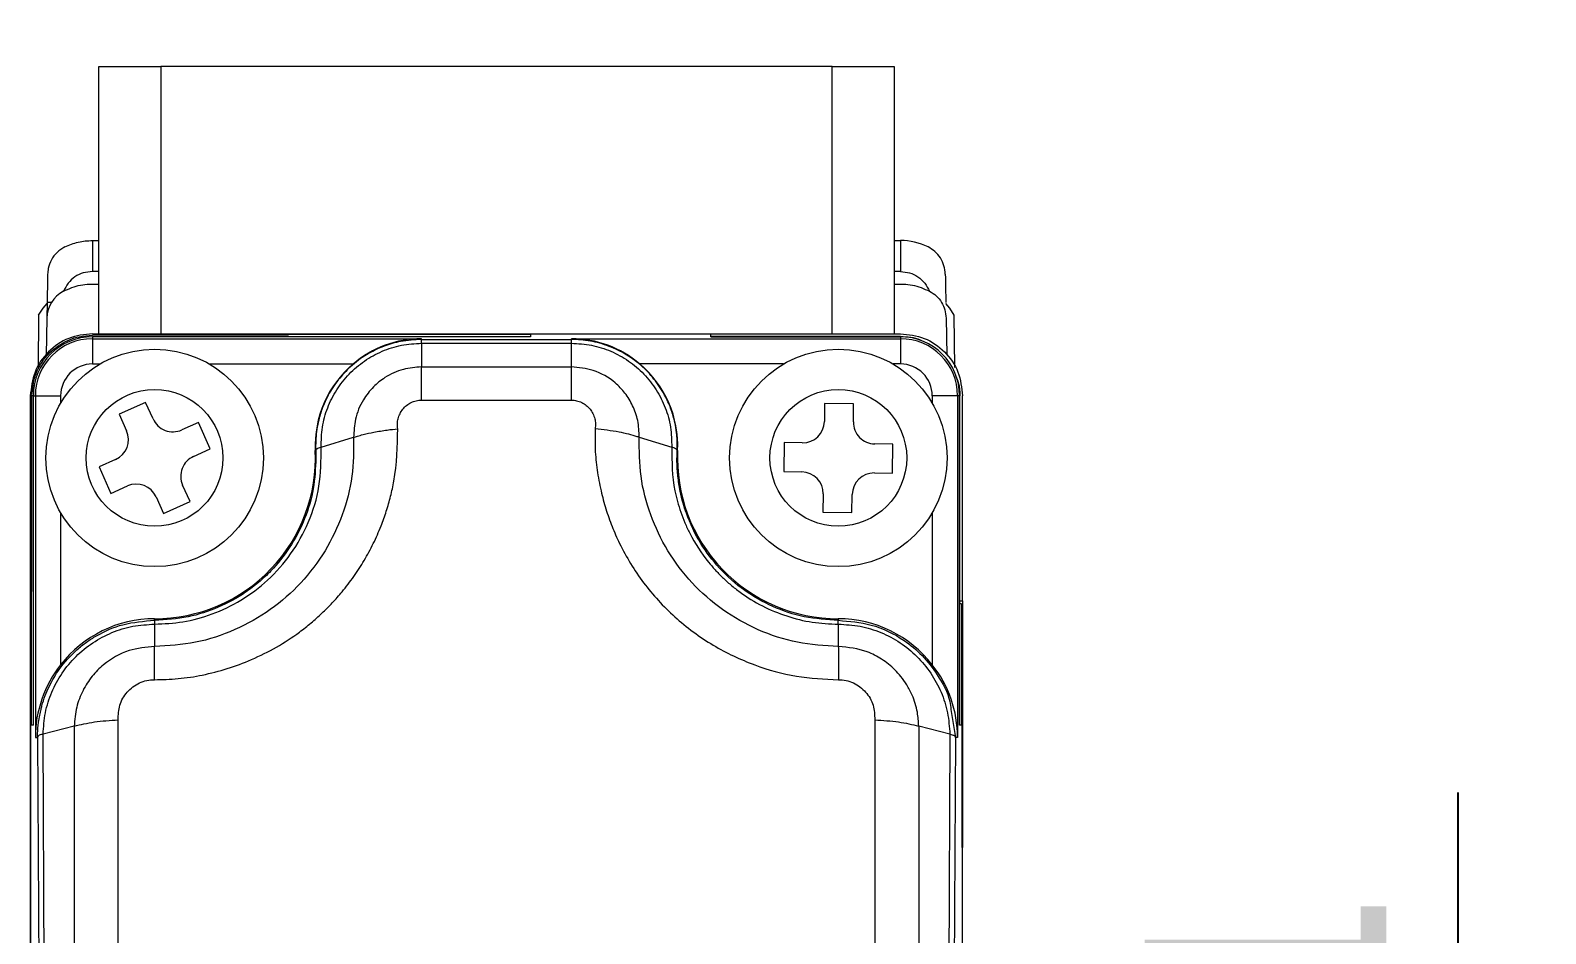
# Paper-space layout '시트2-ENG' of a CAD drawing. Header units: inches. Extents: x 0.2 to 16.3, y 0.2 to 11.5.
# Drawn here: x 1.927 to 2.887, y 7.518 to 8.091 of the extents above; entities that cross this region are included whole.
import ezdxf

# ---------------------------------------------------------------- set-up
doc = ezdxf.new("R2010")
doc.units = ezdxf.units.IN
doc.header["$MEASUREMENT"] = 0
doc.linetypes.add('CENTERX2', pattern=[0.8, 0.5, -0.1, 0.1, -0.1])
doc.layers.add('CENTER_LINE', color=7, linetype='CENTERX2')
doc.styles.add('SLDTEXTSTYLE0', font='TXT', dxfattribs={"width": 0.7})
doc.dimstyles.new('SLDDIMSTYLE10', dxfattribs={"dimtxt": 0.15748, "dimasz": 0.13, "dimexe": 0, "dimexo": 0.0625, "dimgap": 0.03937, "dimtad": 0, "dimtih": 1, "dimtoh": 1, "dimdec": 3, "dimrnd": 1e-09, "dimdsep": 46, "dimtxsty": 'SLDTEXTSTYLE0', "dimsah": 1, "dimcen": 0, "dimadec": 0, "dimazin": 2, "dimtol": 1, "dimtp": 0.003937, "dimtm": 0.003937, "dimtfac": 1, "dimtdec": 3, "dimtmove": 0, "dimatfit": 3, "dimfxl": 1, "dimfrac": 2, "dimtolj": 1, "dimarcsym": 0})
doc.dimstyles.new('SLDDIMSTYLE2', dxfattribs={"dimtxt": 0.15748, "dimasz": 0.13, "dimexe": 0, "dimexo": 0.0625, "dimgap": 0.03937, "dimtad": 1, "dimdec": 3, "dimrnd": 1e-09, "dimdsep": 46, "dimtxsty": 'SLDTEXTSTYLE0', "dimsah": 1, "dimcen": 0.09, "dimadec": 0, "dimazin": 2, "dimtfac": 1, "dimtdec": 3, "dimtofl": 0, "dimtmove": 0, "dimatfit": 3, "dimfxl": 1, "dimfrac": 2, "dimtolj": 1, "dimtzin": 12, "dimarcsym": 0})

# ---------------------------------------------------------------- blocks, each defined once
blk = doc.blocks.new('_D_30')
at = {"layer": 'CENTER_LINE'}
for p, q in [((4.1395, 8.77803), (2.36289, 8.77803)), ((4.32366, 7.1763), (4.1395, 8.77803)), ((4.3394, 7.03941), (4.32366, 7.1763)), ((4.3394, 7.03941), (4.36796, 6.79105))]:
    blk.add_line(p, q, dxfattribs=at)
for points in [[(4.32366, 7.1763), (4.32868, 7.30774), (4.28894, 7.30317)], [(4.3394, 7.03941), (4.33438, 6.90798), (4.37412, 6.91255)]]:
    blk.add_solid(points, dxfattribs=at)
at = {"layer": 'CENTER_LINE', "attachment_point": 1, "style": 'SLDTEXTSTYLE0'}
for s, insert, char_height in [('%%c', (2.36289, 8.98103), 0.15748), ('0.138', (2.53722, 8.98103), 0.15748), ('HOLE', (3.58532, 8.98103), 0.15748), ('±0.004', (3.08118, 8.92794), 0.110236)]:
    blk.add_mtext(s, dxfattribs=dict(at, insert=insert, char_height=char_height))
blk = doc.blocks.new('_D_42')
at = {"layer": 'CENTER_LINE'}
for p, q in [((2.83118, 7.10786), (2.83118, 7.6508)), ((2.44942, 7.10786), (2.87055, 7.10786)), ((2.83118, 6.73699), (2.83118, 7.10786)), ((2.51733, 6.73699), (2.87055, 6.73699))]:
    blk.add_line(p, q, dxfattribs=at)
for points in [[(2.83118, 7.10786), (2.81118, 6.97786), (2.85118, 6.97786)], [(2.83118, 6.73699), (2.85118, 6.86699), (2.81118, 6.86699)]]:
    blk.add_solid(points, dxfattribs=at)
at = {"layer": 'CENTER_LINE', "insert": (2.62818, 7.16786), "char_height": 0.15748, "attachment_point": 1, "rotation": 90, "style": 'SLDTEXTSTYLE0'}
blk.add_mtext('0.371', dxfattribs=at)

psp = doc.layouts.new('시트2-ENG')

# ---------------------------------------------------------------- linework, layer by layer
at = {"color": 7, "linetype": 'Continuous', "lineweight": 18}
for p, q in [((1.97009, 7.8985), (1.97009, 8.06779)), ((2.00946, 8.06779), (2.00946, 7.8985)), ((2.43465, 8.06779), (2.00946, 8.06779)), ((2.43465, 7.8985), (2.43465, 8.06779)), ((2.47402, 8.06779), (2.47402, 7.8985)), ((1.96615, 7.95756), (1.96615, 7.93787)), ((1.96615, 7.95755), (1.97009, 7.95755)), ((2.47402, 7.95755), (2.47796, 7.95755)), ((2.47796, 7.95755), (2.47796, 7.93787)), ((1.97009, 7.93787), (1.96615, 7.93787)), ((2.47796, 7.93787), (2.47402, 7.93787)), ((1.93203, 7.91028), (1.93175, 7.87714)), ((1.93743, 7.91818), (1.93726, 7.90837)), ((1.94008, 7.91818), (1.93743, 7.91818)), ((2.51236, 7.87714), (2.51207, 7.91028)), ((1.93726, 7.90837), (1.93685, 7.88478)), ((2.50685, 7.90837), (2.50726, 7.88478)), ((1.96615, 7.8985), (2.08426, 7.8985)), ((2.09016, 7.89751), (1.96615, 7.89751)), ((1.96615, 7.89657), (1.96615, 7.8953)), ((2.24371, 7.89657), (1.96615, 7.89657)), ((1.96615, 7.8953), (2.17463, 7.8953)), ((1.96615, 7.8953), (1.96615, 7.87928)), ((2.08426, 7.89751), (2.08426, 7.8985)), ((2.08426, 7.8985), (2.34804, 7.8985)), ((2.09016, 7.89787), (2.09016, 7.89751)), ((2.24371, 7.89787), (2.09016, 7.89787)), ((2.17462, 7.89244), (2.17463, 7.87745)), ((2.17462, 7.89244), (2.26948, 7.89244)), ((2.17463, 7.89487), (2.17463, 7.8953)), ((2.17463, 7.89487), (2.26948, 7.89487)), ((2.24371, 7.89815), (2.24371, 7.89657)), ((2.35788, 7.89815), (2.24371, 7.89815)), ((2.26948, 7.89487), (2.26948, 7.8953)), ((2.26948, 7.8953), (2.47796, 7.8953)), ((2.26948, 7.87745), (2.26948, 7.89244)), ((2.34804, 7.8985), (2.47796, 7.8985)), ((2.34804, 7.8985), (2.34804, 7.89815)), ((2.35788, 7.89657), (2.35788, 7.89815)), ((2.47796, 7.89669), (2.35788, 7.89669)), ((2.35788, 7.89657), (2.47796, 7.89657)), ((2.47796, 7.89657), (2.47796, 7.8953)), ((2.47796, 7.8953), (2.47796, 7.87928)), ((1.96615, 7.87928), (1.97082, 7.87928)), ((2.04022, 7.87928), (2.13133, 7.87928)), ((2.17463, 7.87745), (2.26948, 7.87745)), ((2.40389, 7.87928), (2.31278, 7.87928)), ((2.47796, 7.87928), (2.47329, 7.87928)), ((1.92678, 7.85913), (1.92678, 7.74495)), ((1.92776, 7.73521), (1.92776, 7.85913)), ((1.9287, 7.65038), (1.9287, 7.85913)), ((1.9287, 7.85913), (1.92997, 7.85913)), ((1.92997, 7.85913), (1.92997, 7.64259)), ((1.92997, 7.85913), (1.946, 7.85913)), ((1.946, 7.85913), (1.946, 7.85446)), ((1.99983, 7.85495), (1.98306, 7.84745)), ((2.00452, 7.84447), (1.99983, 7.85495)), ((2.17453, 7.85641), (2.26959, 7.85641)), ((2.42993, 7.85434), (2.42976, 7.84286)), ((2.4483, 7.85406), (2.42993, 7.85434)), ((2.44813, 7.84258), (2.4483, 7.85406)), ((2.51413, 7.85913), (2.49811, 7.85913)), ((2.49811, 7.85913), (2.49811, 7.85446)), ((2.51413, 7.85913), (2.51413, 7.64259)), ((2.51541, 7.85913), (2.51413, 7.85913)), ((2.51541, 7.65038), (2.51541, 7.85913)), ((2.51553, 7.72734), (2.51553, 7.85913)), ((2.51733, 7.72921), (2.51733, 7.85913)), ((1.98306, 7.84745), (1.98775, 7.83697)), ((2.03321, 7.84221), (2.02273, 7.83752)), ((2.04072, 7.82544), (2.03321, 7.84221)), ((2.11102, 7.82653), (2.1316, 7.83282)), ((2.31251, 7.83282), (2.33309, 7.82653)), ((2.03023, 7.82075), (2.04072, 7.82544)), ((2.1073, 7.8245), (2.10758, 7.82451)), ((2.1075, 7.82763), (2.10758, 7.82451)), ((2.10758, 7.82451), (2.10772, 7.81976)), ((2.33653, 7.82451), (2.3368, 7.8245)), ((2.40429, 7.82947), (2.404, 7.8111)), ((2.41577, 7.82929), (2.40429, 7.82947)), ((2.47317, 7.82842), (2.46169, 7.82859)), ((2.47289, 7.81005), (2.47317, 7.82842)), ((1.9808, 7.81876), (1.97032, 7.81407)), ((1.97032, 7.81407), (1.97783, 7.7973)), ((2.404, 7.8111), (2.41549, 7.81092)), ((2.46141, 7.81022), (2.47289, 7.81005)), ((1.97783, 7.7973), (1.98831, 7.80199)), ((2.00651, 7.79504), (2.0112, 7.78456)), ((2.02797, 7.79206), (2.02328, 7.80255)), ((2.42905, 7.79694), (2.42888, 7.78545)), ((2.44725, 7.78517), (2.44742, 7.79665)), ((1.946, 7.78506), (1.946, 7.68867)), ((2.0112, 7.78456), (2.02797, 7.79206)), ((2.42888, 7.78545), (2.44725, 7.78517)), ((2.49811, 7.78506), (2.49811, 7.68867)), ((1.92678, 7.74495), (1.92776, 7.74495)), ((1.92678, 7.74495), (1.92678, 7.30795)), ((1.92755, 7.65038), (1.92755, 7.73521)), ((1.92776, 7.73521), (1.92755, 7.73521)), ((2.51553, 7.72921), (2.51733, 7.72921)), ((2.51656, 7.72734), (2.51553, 7.72734)), ((2.51656, 7.65038), (2.51656, 7.72734)), ((2.51733, 7.72921), (2.51733, 7.57283)), ((2.00552, 7.71686), (2.00552, 7.71786)), ((2.43859, 7.71786), (2.43859, 7.71686)), ((2.00552, 7.71442), (2.00551, 7.70029)), ((2.43859, 7.71442), (2.43859, 7.70029)), ((1.92712, 6.91425), (1.92712, 7.65038)), ((1.9287, 7.65038), (1.92712, 7.65038)), ((1.98246, 7.41973), (1.98246, 7.6538)), ((2.46165, 7.65379), (2.46165, 7.41973)), ((2.51712, 7.65038), (2.51541, 7.65038)), ((2.51712, 7.57283), (2.51712, 7.65038)), ((1.92997, 7.64259), (1.9314, 7.64259)), ((1.9314, 7.64259), (1.93291, 7.32547)), ((1.9546, 7.64979), (1.93487, 7.6447)), ((1.93637, 7.32763), (1.93487, 7.6447)), ((1.9546, 7.64979), (1.95462, 7.41674)), ((2.4895, 7.64979), (2.48949, 7.41674)), ((2.50924, 7.6447), (2.4895, 7.64979)), ((2.50924, 7.6447), (2.50774, 7.32763)), ((2.51271, 7.64259), (2.5112, 7.32547)), ((2.51413, 7.64259), (2.51271, 7.64259)), ((2.51712, 7.57283), (2.51733, 7.57283)), ((2.51733, 7.50431), (2.51733, 7.57283))]:
    psp.add_line(p, q, dxfattribs=at)
at = {"color": 8, "linetype": 'Continuous', "lineweight": 18}
for p, q in [((2.47796, 7.89657), (2.47796, 7.89669)), ((1.9287, 7.85907), (1.92776, 7.85913)), ((2.50996, 7.66034), (2.51271, 7.64259))]:
    psp.add_line(p, q, dxfattribs=at)
at = {"color": 7, "linetype": 'Continuous', "lineweight": 18, "flags": 128}
for points in [[(1.93203, 7.91028), (1.93489, 7.91457), (1.93742, 7.91754)], [(2.51207, 7.91028), (2.50921, 7.91457), (2.50669, 7.91754)]]:
    psp.add_lwpolyline(points, dxfattribs=at)
at = {"color": 7, "linetype": 'Continuous', "lineweight": 18}
for centre, radius in [((2.00552, 7.81976), 0.0689), ((2.43859, 7.81976), 0.0689), ((2.00552, 7.81976), 0.04331), ((2.43859, 7.81976), 0.04331)]:
    psp.add_circle(centre, radius, dxfattribs=at)
for centre, radius, start, end in [((2.47796, 7.91818), 0.03937, 63.69863, 90), ((1.95694, 7.90802), 0.01969, 117.88834, 179), ((1.96615, 7.85913), 0.03745, 90, 180), ((1.96615, 7.85913), 0.03617, 90, 180), ((2.47796, 7.85913), 0.03745, 0, 90), ((2.47796, 7.85913), 0.03617, 0, 90), ((1.96615, 7.85913), 0.02015, 90, 180), ((2.17463, 7.82763), 0.0674, 129.9741, 182.66588), ((2.26948, 7.82763), 0.0674, 357.33412, 50.0259), ((2.47796, 7.85913), 0.02015, 0, 90), ((2.0171, 7.8501), 0.01378, 204.10475, 294.10475), ((2.41598, 7.84307), 0.01378, 269.12294, 359.12294), ((2.4619, 7.84237), 0.01378, 179.12294, 269.12294), ((1.97518, 7.83134), 0.01378, 294.10475, 24.10475), ((2.00552, 7.81976), 0.1019, 270, 2.66588), ((2.43859, 7.81976), 0.1019, 177.33412, 270), ((2.03586, 7.80817), 0.01378, 114.10475, 204.10475), ((2.41527, 7.79715), 0.01378, 359.12294, 89.12294), ((2.4612, 7.79644), 0.01378, 89.12294, 179.12294), ((1.99393, 7.78942), 0.01378, 24.10475, 114.10475), ((2.00552, 7.64259), 0.07527, 90, 142.25835), ((2.43859, 7.64259), 0.07527, 37.74165, 90)]:
    psp.add_arc(centre, radius, start, end, dxfattribs=at)
for centre, major_axis, start_param, end_param in [((2.17463, 7.82877), (0, 0.06653), 0, 0.708773), ((2.26948, 7.82877), (0, 0.06653), 5.574412, 6.283185), ((2.00424, 7.64259), (0.07427, 0), 2.472305, 3.141593), ((2.43986, 7.64259), (0.07427, 0), 0, 0.669288)]:
    psp.add_ellipse(centre, major_axis=major_axis, ratio=0.999853, start_param=start_param, end_param=end_param, dxfattribs=at)
for points in [[(1.97009, 8.06779), (1.97068, 8.06779), (1.97186, 8.06779), (1.98097, 8.06779), (1.99398, 8.06779), (2.0043, 8.06779), (2.00946, 8.06779)], [(2.43465, 8.06779), (2.43981, 8.06779), (2.45013, 8.06779), (2.46314, 8.06779), (2.47225, 8.06779), (2.47343, 8.06779), (2.47402, 8.06779)], [(1.9487, 7.95348), (1.95149, 7.95466), (1.95707, 7.95702), (1.96312, 7.95738), (1.96615, 7.95755)], [(1.94773, 7.92542), (1.9513, 7.92698), (1.95842, 7.93009), (1.9662, 7.92989), (1.97009, 7.9298)], [(2.47402, 7.9298), (2.47791, 7.92989), (2.48568, 7.93009), (2.49281, 7.92698), (2.49637, 7.92542)], [(2.49637, 7.92542), (2.49786, 7.92448), (2.50083, 7.92261), (2.50412, 7.91843), (2.50635, 7.91361), (2.50668, 7.91011), (2.50685, 7.90837)], [(1.96615, 7.8985), (1.96099, 7.89791), (1.95067, 7.89672), (1.93766, 7.88762), (1.92855, 7.8746), (1.92737, 7.86429), (1.92678, 7.85913)], [(2.17462, 7.89244), (2.17462, 7.89312), (2.17462, 7.8945), (2.17463, 7.89475), (2.17463, 7.89487)], [(2.26948, 7.89244), (2.26948, 7.89312), (2.26948, 7.8945), (2.26948, 7.89475), (2.26948, 7.89487)], [(2.47796, 7.8985), (2.48312, 7.89791), (2.49344, 7.89672), (2.50645, 7.88762), (2.51555, 7.8746), (2.51674, 7.86429), (2.51733, 7.85913)], [(2.17453, 7.85641), (2.17455, 7.8605), (2.17458, 7.86867), (2.17462, 7.87453), (2.17463, 7.87745)], [(2.26959, 7.85641), (2.26957, 7.8605), (2.26953, 7.86867), (2.2695, 7.87453), (2.26948, 7.87745)]]:
    psp.add_open_spline(points, degree=3, dxfattribs=at)
for points, knots in [([(1.9487, 7.95348), (1.94696, 7.95241), (1.94348, 7.95028), (1.93988, 7.94533), (1.93805, 7.94045), (1.93783, 7.93738), (1.93774, 7.93617)], [0, 0, 0, 0, 0.270501, 0.540639, 0.820445, 1, 1, 1, 1]), ([(2.50636, 7.93617), (2.50619, 7.93798), (2.50585, 7.94151), (2.50347, 7.9465), (2.50002, 7.95072), (2.49693, 7.95257), (2.4954, 7.95348)], [0, 0, 0, 0, 0.268331, 0.522065, 0.764688, 1, 1, 1, 1]), ([(1.93774, 7.93617), (1.93767, 7.93204), (1.93757, 7.92626), (1.93746, 7.91997), (1.93743, 7.91818)], [0, 0, 0, 0, 0.715699, 1, 1, 1, 1]), ([(1.96615, 7.93787), (1.96419, 7.9377), (1.96027, 7.93737), (1.95493, 7.93469), (1.95047, 7.93073), (1.94871, 7.92721), (1.94783, 7.92545)], [0, 0, 0, 0, 0.249883, 0.499844, 0.749883, 1, 1, 1, 1]), ([(2.47796, 7.93787), (2.47992, 7.9377), (2.48384, 7.93737), (2.48918, 7.9347), (2.49364, 7.93073), (2.49541, 7.92721), (2.49629, 7.92545)], [0, 0, 0, 0, 0.249826, 0.499768, 0.749826, 1, 1, 1, 1]), ([(2.50636, 7.93617), (2.50642, 7.93319), (2.50652, 7.9275), (2.50663, 7.92119), (2.50668, 7.91818)], [0, 0, 0, 0, 0.523313, 1, 1, 1, 1]), ([(1.92776, 7.85913), (1.92819, 7.86345), (1.92904, 7.87208), (1.93565, 7.88358), (1.94539, 7.89226), (1.95619, 7.89686), (1.96332, 7.89733), (1.96615, 7.89751)], [0, 0, 0, 0, 0.214703, 0.429407, 0.644092, 0.858769, 1, 1, 1, 1]), ([(2.17463, 7.89487), (2.17015, 7.89462), (2.16207, 7.89416), (2.15044, 7.89069), (2.13962, 7.88549), (2.12979, 7.8782), (2.12152, 7.86934), (2.1162, 7.8612), (2.11292, 7.85437), (2.1111, 7.84959), (2.10959, 7.8447), (2.10891, 7.84137), (2.10852, 7.83943)], [0, 0, 0, 0, 0.142847, 0.258112, 0.385624, 0.525517, 0.647431, 0.772458, 0.835884, 0.890558, 0.936484, 1, 1, 1, 1]), ([(2.11102, 7.82653), (2.11111, 7.83079), (2.1113, 7.83929), (2.11478, 7.85164), (2.12048, 7.86308), (2.1284, 7.87317), (2.13818, 7.88151), (2.14945, 7.88769), (2.16176, 7.89168), (2.17033, 7.89218), (2.17462, 7.89244)], [0, 0, 0, 0, 0.125187, 0.249946, 0.374696, 0.499673, 0.624667, 0.749543, 0.8745, 1, 1, 1, 1]), ([(2.33539, 7.84051), (2.33527, 7.8411), (2.3346, 7.84437), (2.33285, 7.85043), (2.329, 7.8594), (2.3231, 7.86874), (2.31467, 7.87791), (2.30472, 7.88536), (2.29345, 7.89082), (2.28167, 7.89424), (2.27352, 7.89466), (2.26948, 7.89487)], [0, 0, 0, 0, 0.019675, 0.108736, 0.204268, 0.336279, 0.465244, 0.606438, 0.736597, 0.869375, 1, 1, 1, 1]), ([(2.26948, 7.89244), (2.27377, 7.89218), (2.28233, 7.89168), (2.29465, 7.88769), (2.30592, 7.88152), (2.3157, 7.87318), (2.32363, 7.86308), (2.32933, 7.85163), (2.33281, 7.83929), (2.333, 7.83079), (2.33309, 7.82653)], [0, 0, 0, 0, 0.1254488, 0.250399, 0.3753042, 0.5003715, 0.6253694, 0.7501327, 0.8748736, 1, 1, 1, 1]), ([(2.47796, 7.89669), (2.48232, 7.89661), (2.48703, 7.89651), (2.49098, 7.89426), (2.49127, 7.89409)], [0, 0, 0, 0, 0.926341, 1, 1, 1, 1]), ([(2.17463, 7.87745), (2.17073, 7.87714), (2.16254, 7.87649), (2.15211, 7.8716), (2.1436, 7.86477), (2.13683, 7.85598), (2.13215, 7.84495), (2.13177, 7.83667), (2.1316, 7.83282)], [0, 0, 0, 0, 0.1677364, 0.3521428, 0.4871717, 0.6389737, 0.831837, 1, 1, 1, 1]), ([(2.31251, 7.83282), (2.31237, 7.83639), (2.31209, 7.84329), (2.30869, 7.85282), (2.30378, 7.86093), (2.29582, 7.86921), (2.28422, 7.87606), (2.27415, 7.87701), (2.26948, 7.87745)], [0, 0, 0, 0, 0.155857, 0.300953, 0.437924, 0.567125, 0.799357, 1, 1, 1, 1]), ([(2.51287, 7.8716), (2.51352, 7.87021), (2.51536, 7.8663), (2.51546, 7.86194), (2.51553, 7.85913)], [0, 0, 0, 0, 0.355199, 1, 1, 1, 1]), ([(2.15955, 7.83827), (2.15943, 7.8393), (2.15918, 7.84142), (2.15971, 7.84467), (2.16084, 7.84784), (2.16266, 7.85072), (2.16506, 7.85316), (2.16796, 7.85497), (2.17117, 7.8562), (2.17342, 7.85634), (2.17453, 7.85641)], [0, 0, 0, 0, 0.11782, 0.242931, 0.371062, 0.499161, 0.624773, 0.752597, 0.87771, 1, 1, 1, 1]), ([(2.26959, 7.85641), (2.27068, 7.85634), (2.27293, 7.85619), (2.27611, 7.85498), (2.27903, 7.85317), (2.28142, 7.85075), (2.28326, 7.84787), (2.28439, 7.8447), (2.28494, 7.84143), (2.28468, 7.8393), (2.28456, 7.83826)], [0, 0, 0, 0, 0.120683, 0.247152, 0.372056, 0.500257, 0.625655, 0.756459, 0.880216, 1, 1, 1, 1]), ([(2.00535, 7.67924), (2.01041, 7.67936), (2.02061, 7.67959), (2.0361, 7.68202), (2.05169, 7.68601), (2.06745, 7.69191), (2.08285, 7.6996), (2.09523, 7.7077), (2.10466, 7.71512), (2.11159, 7.72129), (2.11815, 7.72789), (2.12496, 7.73562), (2.13181, 7.74456), (2.13843, 7.75478), (2.1442, 7.76549), (2.14878, 7.77594), (2.15238, 7.78597), (2.15509, 7.79546), (2.159, 7.81273), (2.15931, 7.82715), (2.15955, 7.83827)], [0, 0, 0, 0, 0.06023, 0.121537, 0.18655, 0.252297, 0.322644, 0.39284, 0.430167, 0.467563, 0.505168, 0.543119, 0.592798, 0.642253, 0.69179, 0.741714, 0.782226, 0.822689, 0.863257, 1, 1, 1, 1]), ([(2.1316, 7.83282), (2.13157, 7.82455), (2.13151, 7.8079), (2.12504, 7.7835), (2.11422, 7.76054), (2.09875, 7.7401), (2.07936, 7.72295), (2.05661, 7.71022), (2.03166, 7.7018), (2.0142, 7.70079), (2.00551, 7.70029)], [0, 0, 0, 0, 0.123584, 0.248726, 0.373798, 0.499207, 0.624438, 0.749796, 0.875432, 1, 1, 1, 1]), ([(2.1316, 7.83282), (2.13237, 7.83306), (2.13424, 7.83363), (2.13838, 7.83487), (2.14462, 7.83618), (2.15213, 7.83742), (2.1573, 7.83801), (2.15955, 7.83827)], [0, 0, 0, 0, 0.102747, 0.250574, 0.500307, 0.782826, 1, 1, 1, 1]), ([(2.28456, 7.83826), (2.28449, 7.8339), (2.28434, 7.82516), (2.28566, 7.812), (2.28799, 7.7994), (2.29121, 7.78748), (2.29513, 7.77635), (2.30222, 7.76028), (2.31444, 7.74017), (2.33456, 7.71825), (2.35847, 7.70053), (2.38474, 7.68812), (2.41167, 7.6805), (2.42978, 7.67966), (2.43874, 7.67924)], [0, 0, 0, 0, 0.053711, 0.107932, 0.163078, 0.211631, 0.259904, 0.30816, 0.427352, 0.546008, 0.668001, 0.784319, 0.893243, 1, 1, 1, 1]), ([(2.31251, 7.83282), (2.31209, 7.83296), (2.3084, 7.83413), (2.29949, 7.83642), (2.28973, 7.83762), (2.28456, 7.83826)], [0, 0, 0, 0, 0.057383, 0.500719, 1, 1, 1, 1]), ([(2.43859, 7.70029), (2.42989, 7.7008), (2.41244, 7.70183), (2.38748, 7.71019), (2.36478, 7.72298), (2.34536, 7.74008), (2.32987, 7.76053), (2.31908, 7.7835), (2.31258, 7.80791), (2.31253, 7.82455), (2.31251, 7.83282)], [0, 0, 0, 0, 0.1246908, 0.2501464, 0.3754264, 0.5008375, 0.6259945, 0.7513068, 0.8764488, 1, 1, 1, 1]), ([(2.00552, 7.71442), (2.01152, 7.71472), (2.02394, 7.71533), (2.04256, 7.7205), (2.06089, 7.72926), (2.07792, 7.74209), (2.0926, 7.75879), (2.10374, 7.77898), (2.11083, 7.80201), (2.11096, 7.81824), (2.11102, 7.82653)], [0, 0, 0, 0, 0.10102, 0.209221, 0.324285, 0.446028, 0.574634, 0.7099, 0.851901, 1, 1, 1, 1]), ([(2.10758, 7.82451), (2.10762, 7.82469), (2.10772, 7.82505), (2.10842, 7.8256), (2.10949, 7.82612), (2.11051, 7.82639), (2.11102, 7.82653)], [0, 0, 0, 0, 0.2476857, 0.5000274, 0.7523547, 1, 1, 1, 1]), ([(2.33309, 7.82653), (2.33317, 7.81727), (2.33328, 7.80564), (2.33661, 7.79207), (2.33872, 7.78526), (2.34133, 7.77856), (2.34644, 7.76766), (2.35291, 7.75767), (2.36051, 7.7488), (2.36521, 7.74396), (2.3705, 7.73918), (2.37867, 7.73276), (2.39027, 7.72561), (2.40571, 7.71923), (2.42196, 7.71518), (2.43306, 7.71467), (2.43859, 7.71442)], [0, 0, 0, 0, 0.165177, 0.207303, 0.24968, 0.29228, 0.335091, 0.463029, 0.500141, 0.539297, 0.580503, 0.623736, 0.718642, 0.813068, 0.906929, 1, 1, 1, 1]), ([(2.33653, 7.82451), (2.33643, 7.82478), (2.33625, 7.82526), (2.33511, 7.82587), (2.33403, 7.82626), (2.33334, 7.82646), (2.33309, 7.82653)], [0, 0, 0, 0, 0.3750968, 0.6707688, 0.8788018, 1, 1, 1, 1]), ([(2.43859, 7.71686), (2.43133, 7.71731), (2.41705, 7.71819), (2.39686, 7.72505), (2.37856, 7.73544), (2.36311, 7.74914), (2.35057, 7.76578), (2.34371, 7.78016), (2.34009, 7.79147), (2.3382, 7.79926), (2.33686, 7.80799), (2.33628, 7.81663), (2.33645, 7.82211), (2.33653, 7.82451)], [0, 0, 0, 0, 0.126288, 0.248653, 0.370072, 0.498016, 0.617462, 0.748423, 0.790106, 0.838307, 0.897747, 0.955185, 1, 1, 1, 1]), ([(2.10772, 7.81976), (2.1074, 7.81322), (2.10676, 7.80017), (2.10097, 7.7808), (2.09184, 7.76313), (2.08126, 7.7499), (2.07157, 7.74084), (2.06079, 7.73264), (2.04609, 7.7246), (2.02651, 7.71813), (2.01265, 7.71729), (2.00552, 7.71686)], [0, 0, 0, 0, 0.125745, 0.25123, 0.384795, 0.501655, 0.567479, 0.631015, 0.751263, 0.872159, 1, 1, 1, 1]), ([(1.93359, 7.6604), (1.93376, 7.66114), (1.93443, 7.66412), (1.93615, 7.6691), (1.93875, 7.67515), (1.94175, 7.68069), (1.94702, 7.68877), (1.95388, 7.6964), (1.96222, 7.70307), (1.97164, 7.70908), (1.9859, 7.71532), (1.99875, 7.71633), (2.00552, 7.71686)], [0, 0, 0, 0, 0.02347, 0.093402, 0.160446, 0.224604, 0.285873, 0.454729, 0.534392, 0.610797, 0.79475, 1, 1, 1, 1]), ([(1.93487, 7.6447), (1.93518, 7.64927), (1.93581, 7.65838), (1.94007, 7.6715), (1.9466, 7.68359), (1.95541, 7.69422), (1.96612, 7.70297), (1.97835, 7.70946), (1.99166, 7.71363), (2.0009, 7.71416), (2.00552, 7.71442)], [0, 0, 0, 0, 0.125092, 0.249779, 0.374496, 0.499382, 0.624389, 0.74933, 0.874457, 1, 1, 1, 1]), ([(2.00552, 7.71686), (2.00552, 7.71674), (2.00552, 7.71649), (2.00552, 7.71511), (2.00552, 7.71442)], [0, 0, 0, 0, 0.497258, 1, 1, 1, 1]), ([(2.43859, 7.71442), (2.43859, 7.71511), (2.43859, 7.71649), (2.43859, 7.71674), (2.43859, 7.71686)], [0, 0, 0, 0, 0.502742, 1, 1, 1, 1]), ([(2.43859, 7.71686), (2.44561, 7.71628), (2.46037, 7.71506), (2.47841, 7.70617), (2.49223, 7.69473), (2.50216, 7.68171), (2.50874, 7.6699), (2.50974, 7.66202), (2.50996, 7.66034)], [0, 0, 0, 0, 0.213112, 0.447815, 0.598568, 0.757367, 0.948269, 1, 1, 1, 1]), ([(2.43859, 7.71442), (2.44321, 7.71416), (2.45243, 7.71364), (2.46572, 7.70947), (2.47795, 7.70301), (2.48866, 7.69426), (2.49748, 7.68364), (2.50402, 7.67154), (2.50829, 7.65841), (2.50892, 7.64928), (2.50924, 7.6447)], [0, 0, 0, 0, 0.125362, 0.250249, 0.3751, 0.50004, 0.624975, 0.749787, 0.874671, 1, 1, 1, 1]), ([(2.00551, 7.70029), (2.00003, 7.69977), (1.98831, 7.69866), (1.97484, 7.69084), (1.96556, 7.68147), (1.95974, 7.67235), (1.95556, 7.66163), (1.95493, 7.65383), (1.9546, 7.64979)], [0, 0, 0, 0, 0.20459, 0.437673, 0.566426, 0.702382, 0.846176, 1, 1, 1, 1]), ([(2.00535, 7.67924), (2.00538, 7.68331), (2.00544, 7.69149), (2.00549, 7.69734), (2.00551, 7.70029)], [0, 0, 0, 0, 0.497276, 1, 1, 1, 1]), ([(2.43859, 7.70029), (2.43861, 7.69734), (2.43866, 7.69149), (2.43871, 7.68331), (2.43874, 7.67924)], [0, 0, 0, 0, 0.502722, 1, 1, 1, 1]), ([(2.4895, 7.64979), (2.48933, 7.65274), (2.48893, 7.65946), (2.48611, 7.6683), (2.48226, 7.67579), (2.47849, 7.68113), (2.47336, 7.68683), (2.46639, 7.6924), (2.45456, 7.69861), (2.44486, 7.69963), (2.43859, 7.70029)], [0, 0, 0, 0, 0.112175, 0.256584, 0.349315, 0.431694, 0.503823, 0.639155, 0.7666, 1, 1, 1, 1]), ([(1.98246, 7.6538), (1.98254, 7.65693), (1.98267, 7.66168), (1.98529, 7.66751), (1.98808, 7.67147), (1.99166, 7.67481), (1.9959, 7.67728), (2.00052, 7.67895), (2.00376, 7.67915), (2.00535, 7.67924)], [0, 0, 0, 0, 0.245572, 0.373218, 0.499285, 0.625401, 0.751777, 0.877837, 1, 1, 1, 1]), ([(2.43874, 7.67924), (2.44033, 7.67915), (2.44357, 7.67895), (2.44819, 7.67729), (2.45244, 7.67481), (2.45601, 7.67149), (2.45881, 7.66752), (2.46144, 7.66169), (2.46157, 7.65693), (2.46165, 7.65379)], [0, 0, 0, 0, 0.121784, 0.248137, 0.373872, 0.500587, 0.62603, 0.753831, 1, 1, 1, 1]), ([(1.9546, 7.64979), (1.95868, 7.65079), (1.96681, 7.65278), (1.97725, 7.65346), (1.98246, 7.6538)], [0, 0, 0, 0, 0.500435, 1, 1, 1, 1]), ([(2.46165, 7.65379), (2.46685, 7.65346), (2.47728, 7.6528), (2.48542, 7.6508), (2.4895, 7.64979)], [0, 0, 0, 0, 0.49864, 1, 1, 1, 1]), ([(1.93487, 7.6447), (1.93449, 7.64462), (1.93346, 7.64437), (1.93233, 7.64407), (1.93155, 7.64353), (1.93145, 7.6429), (1.9314, 7.64259)], [0, 0, 0, 0, 0.183981, 0.49927, 0.753248, 1, 1, 1, 1]), ([(2.50924, 7.6447), (2.50975, 7.64456), (2.51077, 7.64428), (2.51184, 7.64409), (2.51245, 7.64355), (2.51267, 7.6429), (2.5127, 7.64267), (2.51271, 7.64259)], [0, 0, 0, 0, 0.249886, 0.499926, 0.747959, 0.907794, 1, 1, 1, 1])]:
    psp.add_open_spline(points, degree=3, knots=knots, dxfattribs=at)
at = {"color": 8, "linetype": 'Continuous', "lineweight": 18}
for points, knots in [([(2.10852, 7.83943), (2.10822, 7.83747), (2.10762, 7.83356), (2.10754, 7.82961), (2.1075, 7.82763)], [0, 0, 0, 0, 0.500083, 1, 1, 1, 1]), ([(2.33653, 7.82451), (2.33657, 7.82542), (2.33664, 7.82741), (2.33657, 7.83065), (2.33629, 7.8351), (2.33573, 7.83842), (2.33539, 7.84051)], [0, 0, 0, 0, 0.169841, 0.371616, 0.605331, 1, 1, 1, 1]), ([(1.9314, 7.64259), (1.9314, 7.6426), (1.9314, 7.64266), (1.9314, 7.64289), (1.9314, 7.64371), (1.93146, 7.64683), (1.93183, 7.65135), (1.93261, 7.65647), (1.93329, 7.6592), (1.93359, 7.6604)], [0, 0, 0, 0, 0.0011789, 0.0106866, 0.0372957, 0.1382818, 0.5312336, 0.7936321, 1, 1, 1, 1])]:
    psp.add_open_spline(points, degree=3, knots=knots, dxfattribs=at)

# ---------------------------------------------------------------- dimensions: what is measured, and where the dimension line sits
at = {"layer": 'CENTER_LINE'}
dim = psp.add_diameter_dim_2p(p1=(4.32366, 7.1763), p2=(4.3394, 7.03941), text='<> HOLE', dimstyle='SLDDIMSTYLE10', dxfattribs=at)
dim.commit()
dim.dimension.update_dxf_attribs({"geometry": '_D_30', "text_midpoint": (3.21995, 8.88947), "dimtype": 163})
dim = psp.add_linear_dim(base=(2.83118, 7.10786), p1=(2.47796, 6.73699), p2=(2.41005, 7.10786), angle=90, dimstyle='SLDDIMSTYLE2', dxfattribs=at)
dim.commit()
dim.dimension.update_dxf_attribs({"geometry": '_D_42', "text_midpoint": (2.83118, 7.40933), "dimtype": 160})

doc.saveas('drawing.dxf')
